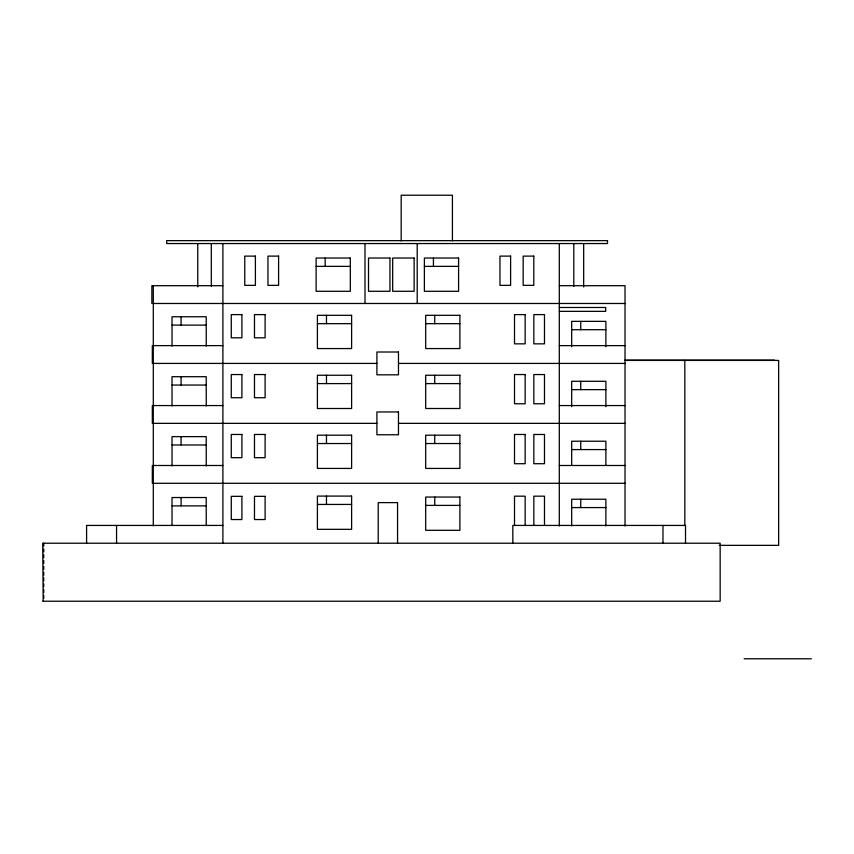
<?xml version="1.0" encoding="UTF-8"?>
<svg xmlns="http://www.w3.org/2000/svg" width="854" height="854" viewBox="0 0 854 854"><rect width="100%" height="100%" fill="white"/><g stroke="black" fill="none" stroke-linecap="round" stroke-linejoin="round"><path stroke-width="1.28" d="M316.119 266.373L350.321 266.373M424.385 266.373L458.587 266.373M222.894 285.695L151.863 285.695L151.863 303.48M559.306 285.695L625.032 285.695L625.032 526.075M153.293 303.48L625.032 303.48M559.306 307.483L605.699 307.483L605.699 311.347L559.306 311.347M317.41 323.666L351.613 323.666M425.687 323.666L459.89 323.666M172.028 325.107L206.23 325.107M571.678 329.708L605.881 329.708M153.293 345.624L222.894 345.624M559.306 345.624L625.032 345.624M624.904 360.153L774.514 360.153M625.107 360.42L778.656 360.42L778.656 545.354L719.196 545.354M153.293 363.42L376.902 363.42M398.476 363.42L625.032 363.42M317.41 383.595L351.613 383.595M425.687 383.595L459.89 383.595M172.028 385.047L206.23 385.047M571.678 389.637L605.881 389.637M153.293 405.565L222.894 405.565M559.306 405.565L625.032 405.565M153.293 423.349L376.902 423.349M398.476 423.349L625.032 423.349M317.41 443.536L351.613 443.536M425.687 443.536L459.89 443.536M172.028 444.977L206.23 444.977M571.678 449.578L605.881 449.578M153.293 465.494L222.894 465.494M559.306 465.494L625.032 465.494M153.293 483.289L625.032 483.289M317.41 504.436L351.613 504.436M425.687 505.397L459.89 505.397M172.028 505.878L206.23 505.878M571.678 507.575L605.881 507.575M222.894 525.434L86.596 525.434L86.596 543.219M43.17 600.928L42.7 543.219L720.157 543.219L720.157 601.227L42.711 601.227M744.112 658.786L811.3 658.786M685.516 543.219L685.516 525.434L512.827 525.434L512.827 543.219M684.833 360.42L684.833 525.402M662.971 525.434L662.971 543.219M605.881 346.745L605.881 321.36L571.678 321.36L571.678 346.745M605.881 406.675L605.881 381.29L571.678 381.29L571.678 406.675M605.881 465.302L605.881 441.23L571.678 441.23L571.678 465.302M605.881 525.925L605.881 499.227L571.678 499.227L571.678 525.925M583.677 243.55L583.677 286.912M580.741 321.36L580.741 329.708M580.741 381.29L580.741 389.637M580.741 441.23L580.741 449.578M580.741 499.227L580.741 507.575M573.803 243.55L573.803 286.464M559.306 243.55L559.306 526.043M544.478 525.402L544.478 496.174L533.846 496.174L533.846 525.402M525.146 525.402L525.146 496.174L514.514 496.174L514.514 525.402M452.417 240.935L452.417 195.214L401.177 195.214L401.177 240.935M434.739 315.318L434.739 323.666M434.739 375.248L434.739 383.595M434.739 435.188L434.739 443.536M434.739 497.049L434.739 505.397M433.437 258.036L433.437 266.373M417.2 243.55L417.2 303.48M397.558 543.219L397.558 502.622L378.226 502.622L378.226 543.219M365 243.55L365 303.48M326.474 315.318L326.474 323.666M326.474 375.248L326.474 383.595M326.474 435.188L326.474 443.536M326.474 496.089L326.474 504.436M325.171 258.036L325.171 266.373M222.894 243.55L222.894 543.219M211.312 243.55L211.312 286.229M206.23 346.073L206.23 316.759L172.028 316.759L172.028 346.073M206.23 406.013L206.23 376.699L172.028 376.699L172.028 406.013M206.23 465.942L206.23 436.629L172.028 436.629L172.028 465.942M206.23 525.541L206.23 497.53L172.028 497.53L172.028 525.541M197.765 243.55L197.765 286.869M181.091 316.759L181.091 325.107M181.091 376.699L181.091 385.047M181.091 436.629L181.091 444.977M181.091 497.53L181.091 505.878M153.293 285.695L153.293 525.904M152.322 345.624L152.322 363.42M152.322 405.565L152.322 423.349M152.322 465.494L152.322 483.289M116.56 525.434L116.56 543.219M43.746 543.219L43.746 546.122M43.746 549.015L43.746 551.919M43.746 554.822L43.746 557.726M43.746 560.619L43.746 563.523M43.746 566.426L43.746 569.319M43.746 572.223L43.746 575.126M43.746 578.019L43.746 580.923M43.746 583.826L43.746 586.719M43.746 589.623L43.746 592.527M43.746 595.419L43.746 598.323M607.514 240.647L166.701 240.647L166.701 243.55L607.514 243.55L607.514 240.647M255.399 256.115L244.767 256.115L244.767 285.353L255.399 285.353L255.399 256.115M278.596 256.115L267.964 256.115L267.964 285.353L278.596 285.353L278.596 256.115M510.607 256.115L499.974 256.115L499.974 285.353L510.607 285.353L510.607 256.115M533.803 256.115L523.171 256.115L523.171 285.353L533.803 285.353L533.803 256.115M350.321 258.036L316.119 258.036L316.119 291.289L350.321 291.289L350.321 258.036M389.958 258.036L368.512 258.036L368.512 291.289L389.958 291.289L389.958 258.036M414.126 258.036L392.68 258.036L392.68 291.289L414.126 291.289L414.126 258.036M458.587 258.036L424.385 258.036L424.385 291.289L458.587 291.289L458.587 258.036M241.906 314.603L231.274 314.603L231.274 337.81L241.906 337.81L241.906 314.603M265.114 314.603L254.481 314.603L254.481 337.81L265.114 337.81L265.114 314.603M525.146 314.603L514.514 314.603L514.514 343.842L525.146 343.842L525.146 314.603M544.478 314.603L533.846 314.603L533.846 343.842L544.478 343.842L544.478 314.603M351.613 315.318L317.41 315.318L317.41 348.56L351.613 348.56L351.613 315.318M459.89 315.318L425.687 315.318L425.687 348.56L459.89 348.56L459.89 315.318M398.476 352.008L376.902 352.008L376.902 374.821L398.476 374.821L398.476 352.008M241.906 374.543L231.274 374.543L231.274 397.74L241.906 397.74L241.906 374.543M265.114 374.543L254.481 374.543L254.481 397.74L265.114 397.74L265.114 374.543M525.146 374.543L514.514 374.543L514.514 403.771L525.146 403.771L525.146 374.543M544.478 374.543L533.846 374.543L533.846 403.771L544.478 403.771L544.478 374.543M351.613 375.248L317.41 375.248L317.41 408.5L351.613 408.5L351.613 375.248M459.89 375.248L425.687 375.248L425.687 408.5L459.89 408.5L459.89 375.248M398.476 411.948L376.902 411.948L376.902 434.761L398.476 434.761L398.476 411.948M241.906 434.472L231.274 434.472L231.274 457.68L241.906 457.68L241.906 434.472M265.114 434.472L254.481 434.472L254.481 457.68L265.114 457.68L265.114 434.472M525.146 434.472L514.514 434.472L514.514 463.711L525.146 463.711L525.146 434.472M544.478 434.472L533.846 434.472L533.846 463.711L544.478 463.711L544.478 434.472M351.613 435.188L317.41 435.188L317.41 468.43L351.613 468.43L351.613 435.188M459.89 435.188L425.687 435.188L425.687 468.43L459.89 468.43L459.89 435.188M351.613 496.089L317.41 496.089L317.41 529.331L351.613 529.331L351.613 496.089M241.906 496.345L231.274 496.345L231.274 519.542L241.906 519.542L241.906 496.345M265.114 496.345L254.481 496.345L254.481 519.542L265.114 519.542L265.114 496.345M459.89 497.049L425.687 497.049L425.687 530.302L459.89 530.302L459.89 497.049"/></g></svg>
